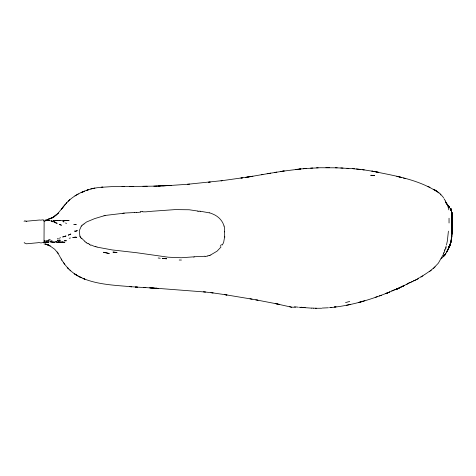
<?xml version="1.0" encoding="UTF-8"?>
<svg xmlns="http://www.w3.org/2000/svg" width="476" height="476" viewBox="0 0 476 476"><rect width="100%" height="100%" fill="white"/><g stroke="black" fill="none" stroke-linecap="round" stroke-linejoin="round"><path stroke-width="0.71" d="M451.968 226.195L452.022 224.678M224.493 236.334L224.523 233.526M451.843 215.58L451.873 217.068L451.837 212.724L450.784 208.595L451.837 212.802L452.188 224.535M452.105 232.919L450.879 241.79L451.944 236.114M451.962 233.103L452.027 224.975M452.057 225.077L451.962 233.906L452.022 224.868L451.95 225.975M224.535 233.026L224.547 231.877M452.105 232.538L452.2 224.749L452.099 231.354M451.962 229.319L452.022 224.916L451.962 229.045M451.962 233.96L452.093 225.1M451.962 228.409L452.022 224.916L451.968 226.963M452.093 230.777L452.146 225.023C452.831 236.054 450.915 248.097 443.4 256.588L445.738 253.625L444.584 255.434M452.087 230.128L452.2 224.726M452.081 229.486L452.2 224.702L452.069 228.397M224.565 231.348L224.607 230.122A13.084 13.066 -60.2 0 0 224.47 227.582A13.673 13.274 76.5 0 0 224.339 227.01L224.053 226.07M451.843 212.921L450.939 208.988M449.046 222.976L449.041 218.228M451.956 226.273L452.022 224.862M59.423 238.256L60.5 237.685M450.73 208.577L451.849 212.778L452.14 224.351M451.986 221.203L452.069 227.915L451.885 213.831M452.057 226.975L451.98 220.668M49.218 241.183L48.249 241.183M448.41 231.157L447.345 241.017L446.5 244.872M50.182 241.261L52.164 240.987L50.182 241.231M450.885 241.903L449.874 245.533L446.821 251.869L449.885 245.58L450.885 242.01L449.891 245.628L448.862 247.419L450.885 241.951L449.88 245.562L446.815 251.881M81.283 226.225L79.379 230.515A4.474 4.445 75.9 0 0 79.355 231.889L79.926 236.114M446.196 245.985L444.983 250.102M448.838 247.496L449.891 245.622L448.85 247.466L449.885 245.592L450.885 242.028L449.885 245.592L448.85 247.478L449.891 245.622L446.857 251.649M444.703 250.971L444.227 252.423M24.08 221.429L24.276 221.096A13.245 3.046 -90 0 1 24.746 220.864L26.305 221.114A72.673 16.731 -90 0 0 27.281 221.138L39.734 220.007A93.082 21.426 90 0 0 40.728 220.15L43.251 219.805L43.53 220.102M43.637 242.445L40.948 242.944L39.609 242.659A66.539 15.315 -90 0 0 38.913 242.593A74.631 17.178 90 0 0 37.872 242.736L26.507 243.801L24.312 242.867A4.207 0.97 90 0 1 24.181 242.641L24.181 242.647M443.697 253.762L438.438 263.026A11.817 10.984 -64.3 0 1 437.896 263.662L433.761 267.964L430.096 270.862M433.202 268.637L435.088 266.863M448.85 247.466L449.885 245.592M222.827 244.039L223.458 242.831A8.336 8.259 5.4 0 0 223.66 242.344L224.488 237.661M222.661 244.331L222.244 245.069M448.868 247.389L449.891 245.646M166.636 258.777L162.358 258.438L166.642 258.765M414.715 280.429L410.55 282.506M221.013 247.008L217.074 251.161L210.773 254.88M62.707 207.584L61.339 209.303L63.528 206.501L57.536 213.879L52.003 217.913L53.014 217.336M63.052 207.12L66.89 202.467L66.033 203.395M63.713 206.239L65.272 204.293M66.271 203.139L68.794 200.61L68.27 201.104C77.57 192.471 90.333 187.806 102.917 187.157L101.186 187.3L111.319 186.657L124.141 186.592L122.017 186.55M441.068 258.795L443.364 256.6M57.536 213.879L58.316 213.052L54.056 216.675M69.026 200.384L69.859 199.628M56.775 214.581L54.877 216.122M429.281 271.754L431.31 270.207M429.62 271.201L425.901 273.765M425.193 274.224L425.55 273.998M424.479 274.682L424.836 274.456M424.116 274.908L422.926 275.64M420.891 277.103L422.968 275.866M422.45 275.919L420.546 277.026M74.964 195.868L78.284 193.994M53.865 216.913L54.442 216.586L50.295 218.692L51.253 218.258M419.588 277.567L420.064 277.294M418.22 278.317L418.904 277.942M83.925 223.976L86.079 222.34A2.969 2.761 -29.3 0 1 86.549 221.989L94.659 218.615L103.417 215.979A14.982 14.934 -79.5 0 1 104 215.795M395.919 289.491L398.007 288.408C376.457 297.958 353.555 305.461 329.969 307.663M397.537 288.783L395.895 289.527L404.392 285.421M413.43 280.864L414.09 280.519M411.448 281.887L412.109 281.548M402.321 286.433L397.841 288.64M402.244 286.54L404.32 285.487L402.244 286.504M398.019 288.551L395.943 289.521L403.101 286.034M403.493 285.838L410.782 282.226M53.479 217.133L47.285 219.597L49.153 219.014L44.72 220.275M414.667 280.465L418.82 278.371L414.715 280.441M406.403 284.469L408.479 283.47M51.682 217.972L52.586 217.556L49.599 218.865L51.581 218.014M398.025 288.533L400.143 287.587M408.378 283.19L410.455 282.274M385.566 293.692L389.707 292.02L385.566 293.692L387.696 292.811M25.924 221.59L26.745 221.471M391.7 290.86L393.771 290.039M57.328 238.851L58.369 238.476M379.366 295.965L381.437 295.233M63.772 236.715L66.027 235.971L62.671 236.988L64.885 236.328M375.201 297.375L377.272 296.667M394.479 289.836L395.895 289.384M349.705 301.451L345.528 302.587M49.29 239.898L48.29 240.19L50.266 239.672M360.748 301.885L364.878 300.695M104 215.806L105.077 215.545M90.69 188.984L92.671 188.466M69.21 238.28L70.412 237.994M75.398 237.548L76.773 237.226L74.113 237.583M122.201 213.278L121.207 213.504A9.966 9.651 -2 0 1 120.601 213.611L106.041 215.348A32.541 24.609 -8.4 0 0 105.059 215.491M207.839 255.785L208.678 255.594A16.648 16.178 67.7 0 0 209.464 255.392M350.437 304.456L346.326 305.306M134.666 212.54L124.468 213.046M261.318 174.775L270.648 173.145M94.873 188.044L92.951 188.407M262.93 174.472L249.394 176.81L252.905 176.245L251.304 176.501M268.761 173.448L267.167 173.734L284.22 170.985L280.792 171.497L282.387 171.247M276.8 172.116L274.664 172.455M251.007 176.548L245.319 177.399M43.59 242.177L43.935 242.135A2.332 0.535 -90 0 0 44.018 242.064L44.131 221.215L45.202 221.048M50.004 242.034L51.955 241.957L51.033 241.879M246.913 177.185L248.811 176.899L221.019 180.826L222.732 180.577L187.645 184.277L189.621 184.111M140.408 212.094L138.254 212.433A4.409 4.111 -7.3 0 1 137.772 212.457L136.6 212.397M282.637 171.211L300.921 168.909L299.285 169.069M241.171 177.994L242.855 177.756L240.904 178.024M193.286 256.873L181.362 257.748L168.284 257.207L136.767 252.744L112.157 249.924L96.931 247.103M295.584 169.462L306.717 168.415L303.242 168.712L304.848 168.569M329.761 307.627L331.808 307.407M58.251 240.219L57.221 240.326L59.286 240.112M43.483 220.436L44.131 221.215M208.375 182.272L210.219 182.106L208.601 182.249M194.464 256.743L203.799 256.32A43.566 42.132 79.7 0 0 205.001 256.213M305.122 168.546L320.193 167.742L337.187 167.814M123.338 213.105L123.73 213.081M63.183 242.248L62.475 242.296L64.873 242.361L62.802 242.26L64.266 242.314L63.26 242.308M67.027 220.549L69.127 220.394L64.552 220.632L65.444 220.602M169.289 185.509L171.39 185.402L155.914 186.11L129.769 186.509L133.762 186.443L131.929 186.491M187.943 184.254L171.122 185.414M55.644 220.59L56.406 220.537M66.509 220.584L67.497 220.531L63.516 220.507L65.337 220.543L64.385 220.513M168.974 185.527L160.644 185.943M328.41 307.77L322.228 308.055M310.679 168.117L312.791 168.004M167.13 185.64L162.762 185.854M142.8 211.85L145.537 211.844A7.188 6.474 -7.4 0 0 146.197 211.808L153.314 211.142A9.169 9.145 -56.9 0 0 153.891 211.124L174.769 209.63A12.983 11.555 -25.7 0 1 175.656 209.613L189.192 209.761L197.766 211.041M44.625 242.32L47.582 242.266L45.053 242.32M46.577 242.278L45.619 242.32L46.779 242.272M155.914 186.11L160.317 185.967L158.454 186.021M45.726 242.171L46.428 242.153M316.522 167.85L318.158 167.802M60.018 242.439L57.072 242.486M49.552 220.328L45.75 220.328M66.462 220.555L67.265 220.537M321.645 308.258L315.499 308.293M142.955 186.33L147.233 186.247M156.295 186.098L153.79 186.146M52.039 242.105L54.365 242.076L52.39 242.1M55.21 220.37L57.156 220.382L55.347 220.364M57.965 242.082L60.345 242.076L57.965 242.082L59.976 242.064M61.279 220.376L66.2 220.596M316.32 308.21L313.392 308.21M57.501 220.489L54.758 220.513M131.626 186.491L122.344 186.556M55.841 241.939L56.828 241.939L54.871 241.909M47.457 242.462L44.542 242.462M295.501 307.228L291.621 307.204L275.193 303.551L279.299 304.313M329.594 167.671L325.917 167.671M44.405 242.314L46.475 242.462M55.906 241.754L56.894 241.754M44.381 242.457L48.439 242.468M49.909 220.525L45.976 220.513M47.326 242.462L48.308 242.468M56.995 242.07L58.334 242.076M62.154 242.296L63.76 242.308L62.493 242.219M179.214 260.015L181.421 260.039M48.534 242.296L47.279 242.278L48.278 242.29M58.137 220.388L56.317 220.358M52.164 242.451L54.306 242.48M53.139 242.462L54.127 242.48M46.6 220.311L47.535 220.328L46.707 220.317M362.069 169.599L364.14 169.896L352.502 168.629L335.3 167.76M50.914 220.62L51.896 220.65M137.433 287.135L135.362 287.04L145.834 287.617L143.806 287.504M137.594 287.141L129.472 286.606L131.703 286.778C115.335 285.267 98.413 284.785 83.014 278.442L84.942 279.239L79.432 276.729L81.432 277.746C74.708 274.688 68.746 269.928 64.456 263.894M311.792 308.162L299.065 307.258M340.834 167.945L343.012 168.046M64.623 220.519L63.736 220.477L65.028 220.555L63.201 220.4L64.195 220.447M346.939 168.296L348.866 168.403M203.395 291.836L205.323 292.026L156.074 288.23L158.163 288.391M145.674 287.605L158.383 288.408M154.069 288.105L149.785 287.843L156.33 288.254M198.968 211.148L200.438 211.261M303.034 307.448L300.987 307.288L305.086 307.651L300.981 307.258M354.453 168.784L352.502 168.629M74.97 224.571L76.267 224.678L73.679 224.357M298.22 307.181L294.531 306.788M356.447 168.974L360.124 169.367M205.061 291.996L213.087 292.93L210.969 292.669M64.105 220.447L65.182 220.572M158.127 257.98L160.222 258.248M363.86 169.855L373.63 171.414L371.869 171.104C394.836 175.828 420.558 179.613 440.478 194.053M226.582 294.9L226.891 294.941L224.773 294.626L252.066 299.16M226.891 294.941L212.814 292.895M43.959 243.902L48.356 244.991L45.333 244.045L47.392 244.712L46.273 244.319M374.154 171.509L376.177 171.854M255.838 299.85L257.974 300.231L249.989 298.779M277.383 303.968L257.599 300.166M209.25 212.837L201.8 211.499A15.309 14.203 -40.6 0 0 200.432 211.29M95.259 246.746L90.987 244.956M55.121 222.566L57.191 223.292L54.091 222.268L55.115 222.542M62.999 221.62L64.117 221.899L62.993 221.596M289.491 306.669L291.598 307.198M401.179 177.411L396.77 176.251M398.62 176.745L400.715 177.292M403.458 178.072L405.475 178.631M46.422 244.361L45.541 244.105L48.094 244.908L47.243 244.61M65.456 223.012L66.604 223.369M47.255 244.664L48.266 245.069M88.155 243.599L89.423 244.129M48.112 245.003L50.153 245.991L49.153 245.479M429.959 187.348L427.96 186.425M435.385 190.269L433.565 189.24L437.099 191.376L435.51 190.352M50.034 245.931L54.663 249.24L58.06 253.268L57.102 251.917M78.296 276.128L76.606 275.158M437.45 191.638L439.015 192.804M448.612 206.995L449.671 207.845M69.847 270.005L70.722 270.838M440.55 194.119L443.614 197.724M449.749 207.833L447.678 205.263M446.547 203.639L445.822 202.478L449.683 207.78L445.81 202.532M449.677 207.81L447.571 205.215L449.677 207.81L448.636 206.56M81.628 238.75L81.099 238.089M63.623 262.776L64.617 264.115L61.975 260.36L57.905 253.048M443.947 198.659L444.602 199.593M80.783 237.655L80.176 236.649M446.964 204.21L447.589 205.275A7.199 6.724 -67.6 0 1 447.779 205.662L448.832 209.839M444.798 199.92L445.149 200.563M61.196 258.962L61.892 260.211M446.744 203.811L445.774 201.842M445.262 200.783L445.697 201.675M450.712 208.702L451.843 212.843L450.933 208.916M451.849 212.772L450.718 208.649L451.831 212.802L451.914 217.139M451.962 223.292L452.022 224.63L451.992 221.733L452.063 227.433M451.92 215.914L452.194 224.601L451.974 220.096L452.027 224.464L451.962 220.9M451.962 218.978L452.2 224.642L451.926 216.461M451.956 218.46L452.2 224.636M451.962 221.697L452.022 224.541L451.956 221.078M451.962 219.246L452.063 224.315M451.837 214.414L451.879 216.574M452.099 231.842L452.105 232.252M451.837 213.569L451.849 216.729M80.129 236.673A6.23 5.165 63.6 0 1 79.873 236.132M81.134 238.06A7.937 5.2 54.9 0 1 80.819 237.625M85.008 241.344A18.38 17.309 38.1 0 1 81.985 238.464M86.775 242.825A16.226 16.047 28.5 0 1 84.793 241.618M88.119 243.688A20.646 20.605 31.7 0 1 86.686 242.992M89.256 244.48A10.27 8.669 19 0 1 90.761 245.259M96.967 246.907A56.692 53.764 9.9 0 1 95.301 246.556M193.333 257.046A35.7 30.47 20.5 0 1 194.505 256.921M207.881 256.034A28.703 27.679 -78.6 0 1 205.013 256.409M210.844 255.017A12.638 12.144 40.3 0 1 209.523 255.541M221.388 244.474A27.632 23.342 -72.7 0 1 220.221 246.348M224.731 237.566A45.059 13.887 -87.9 0 1 224.737 236.269M224.642 231.877A19.141 9.508 -88.1 0 1 224.654 231.348M224.065 226.064A8.973 8.943 71 0 0 223.881 225.535C222.191 220.132 217.931 216.08 212.736 214.016A19.385 18.737 -80.4 0 0 209.261 212.79M198.95 211.308A32.481 30.916 -57.1 0 1 197.742 211.195M140.795 211.647A22.586 21.854 -6.9 0 1 142.782 211.457M140.384 211.945A27.864 25.496 -6.5 0 1 140.825 211.885M134.678 212.617A7.009 6.372 -4.9 0 1 136.594 212.475M123.736 213.242A18.397 15.512 -3.6 0 1 124.468 213.212M122.231 213.409A9.151 8.616 -3.5 0 1 123.349 213.248M82.199 225.255A8.83 8.657 -45.7 0 1 83.96 224.047M81.212 226.177A5.736 5.605 -49.3 0 1 82.104 225.154M313.392 308.121A60.5 54.014 6.4 0 1 311.798 308.073M443.9 252.28A17.249 11.769 -73 0 1 443.382 253.577M444.495 250.668A25.811 1.809 -72.8 0 1 444.822 249.626M446 248.192A31.636 0.553 -74.8 0 1 446.179 247.532M447.029 204.139A6.372 3.766 69.7 0 1 446.821 203.752M440.52 194.714A23.871 22.467 -66.1 0 1 440.794 194.964M445.756 253.684L444.584 255.445L445.744 253.696M444.56 255.303L443.317 256.505L444.566 255.35M70.775 234.067L68.348 235.108L70.775 234.067M82.419 192.09L81.128 192.679L82.723 191.965L82.419 192.09M77.213 230.616L75.94 231.181L74.637 231.122L75.94 231.181L77.213 230.616M81.765 192.381L81.461 192.506L84.71 191.168L81.765 192.381M88.75 189.609L86.918 190.299L88.75 189.609M362.89 301.243L358.737 302.468L362.89 301.243M75.476 237.09L72.858 237.619L75.476 237.09M48.266 240.927L46.321 241.011L48.266 240.927M59.542 220.424L58.637 220.537L60.517 220.465L59.542 220.424M62.588 242.028L60.565 242.165L62.588 242.028M65.373 240.719L64.278 240.844L66.42 240.743L65.373 240.719M56.567 220.4L55.65 220.471L57.584 220.465L56.567 220.4M335.937 306.83L334.551 306.919L335.937 306.83M59.25 242.457L60.238 242.427L59.25 242.457M53.907 220.9L52.931 220.882L54.942 221.251L53.907 220.9M60.273 240.237L59.262 240.213L60.273 240.237M374.63 175.507L370.81 175.281L374.63 175.507M45.357 241.046L44.274 240.993L45.357 241.046M115.008 252.28L112.949 252.084L117.06 252.554L115.008 252.28M378.497 172.294L376.462 171.913L378.497 172.294M105.261 252.619L103.453 252.274L109.284 253.518L105.261 252.619M52.033 221.4L51.033 221.132L53.062 221.816L52.033 221.4M60.381 224.726L59.322 224.392L61.469 225.255L60.381 224.726M76.844 275.295L75.345 274.414L76.844 275.295M74.244 273.646L75.523 274.527L74.244 273.646M68.663 268.857L67.586 267.768L68.663 268.857"/></g></svg>
